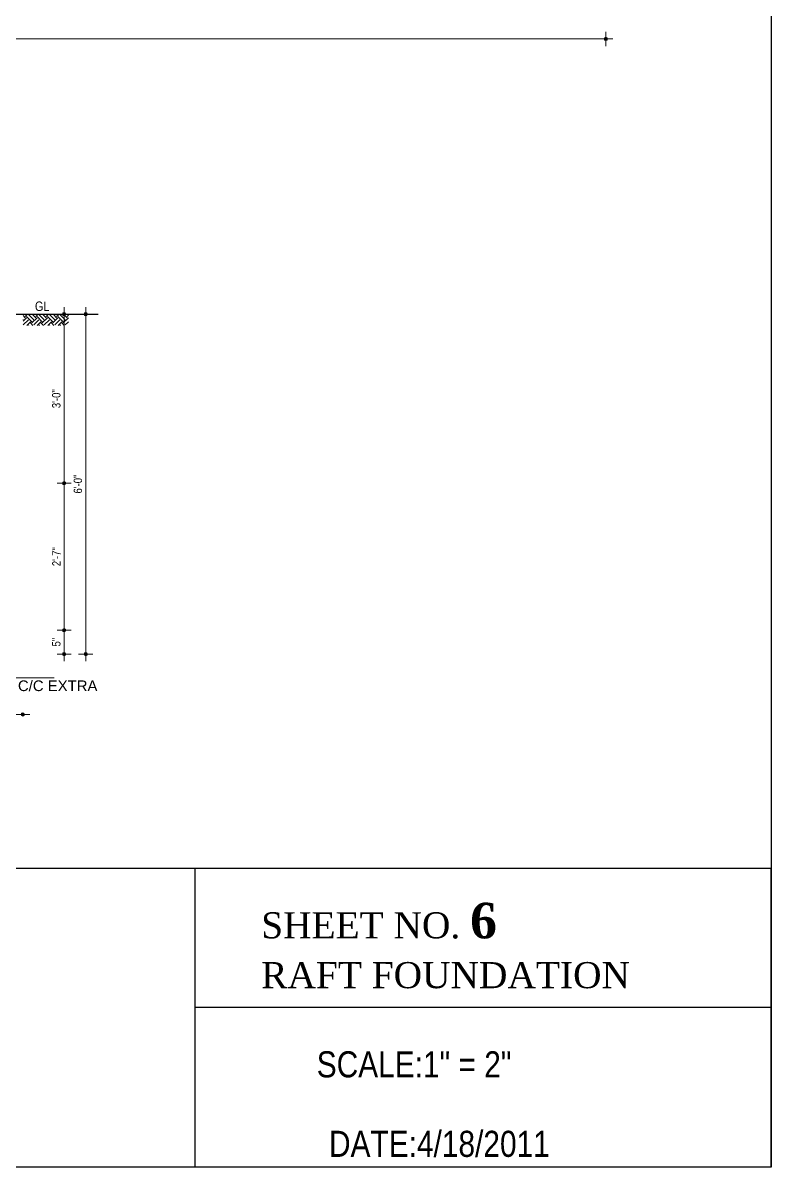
# Model space of a CAD drawing. Header units: inches. Extents: x 57837 to 133168, y 6972 to 27776.
# Drawn here: x 69886 to 70518, y 17931 to 18896 of the extents above; entities that cross this region are included whole.
import ezdxf

# ---------------------------------------------------------------- set-up
doc = ezdxf.new("R2010")
doc.units = ezdxf.units.IN
doc.header["$MEASUREMENT"] = 0
doc.layers.add('DIM', color=2, linetype='Continuous', lineweight=13)
doc.layers.add('HATCH', color=74, linetype='Continuous', lineweight=5)
doc.layers.add('elevation', color=3, linetype='Continuous')
doc.layers.add('text', color=255, linetype='Continuous')
doc.styles.add('Arial', font='arial.ttf', dxfattribs={"height": 6.5})
doc.styles.get("Standard").update_dxf_attribs({"font": 'ARIALN.TTF', "height": 7})

msp = doc.modelspace()

# ---------------------------------------------------------------- hatches: boundary and pattern name
at = {"lineweight": 13}
h = msp.add_hatch(color=256, dxfattribs=at)
edge = h.paths.add_edge_path()
edge.add_arc((70378.39, 18882.41), 1.42, 0, 360)
h = msp.add_hatch(color=256, dxfattribs=at)
edge = h.paths.add_edge_path()
edge.add_arc((69921.26, 18650.29), 1.42, 0, 360)
h = msp.add_hatch(color=256, dxfattribs=at)
edge = h.paths.add_edge_path()
edge.add_arc((69939.49, 18650.29), 1.42, 0, 360)
h = msp.add_hatch(color=256, dxfattribs=at)
edge = h.paths.add_edge_path()
edge.add_arc((69921.26, 18507.73), 1.42, 0, 360)
h = msp.add_hatch(color=256, dxfattribs=at)
edge = h.paths.add_edge_path()
edge.add_arc((69921.26, 18507.73), 1.42, 0, 360)
h = msp.add_hatch(color=256, dxfattribs=at)
edge = h.paths.add_edge_path()
edge.add_arc((69921.26, 18383.73), 1.42, 0, 360)
h = msp.add_hatch(color=256, dxfattribs=at)
edge = h.paths.add_edge_path()
edge.add_arc((69921.26, 18383.73), 1.42, 0, 360)
h = msp.add_hatch(color=256, dxfattribs=at)
edge = h.paths.add_edge_path()
edge.add_arc((69921.26, 18363.73), 1.42, 0, 360)
h = msp.add_hatch(color=256, dxfattribs=at)
edge = h.paths.add_edge_path()
edge.add_arc((69939.49, 18363.73), 1.42, 0, 360)
h = msp.add_hatch(color=256, dxfattribs=at)
edge = h.paths.add_edge_path()
edge.add_arc((69886.32, 18312.8), 1.42, 0, 360)

# ---------------------------------------------------------------- linework, layer by layer
at = {"color": 1}
for p, q in [((70517.87, 20036.78), (70517.87, 17931.09)), ((70517.87, 17931.09), (67637.87, 17931.09))]:
    msp.add_line(p, q, dxfattribs=at)
at = {"lineweight": 13}
for p, q in [((70372.39, 18882.41), (70384.39, 18882.41)), ((70378.39, 18888.41), (70378.39, 18876.41)), ((69915.26, 18650.29), (69927.26, 18650.29)), ((69921.26, 18644.29), (69921.26, 18656.29)), ((69933.49, 18650.29), (69945.49, 18650.29)), ((69939.49, 18644.29), (69939.49, 18656.29)), ((69915.26, 18507.73), (69927.26, 18507.73)), ((69927.26, 18507.73), (69915.26, 18507.73)), ((69921.26, 18501.73), (69921.26, 18513.73)), ((69921.26, 18513.73), (69921.26, 18501.73)), ((69915.26, 18383.73), (69927.26, 18383.73)), ((69927.26, 18383.73), (69915.26, 18383.73)), ((69921.26, 18377.73), (69921.26, 18389.73)), ((69921.26, 18389.73), (69921.26, 18377.73)), ((69927.26, 18363.73), (69915.26, 18363.73)), ((69921.26, 18369.73), (69921.26, 18357.73)), ((69945.49, 18363.73), (69933.49, 18363.73)), ((69939.49, 18369.73), (69939.49, 18357.73)), ((69880.32, 18312.8), (69892.32, 18312.8))]:
    msp.add_line(p, q, dxfattribs=at)
for p, q in [((70517.87, 18183.02), (67637.87, 18183.02)), ((70517.87, 18183.02), (70031.59, 18183.02)), ((70031.59, 18183.02), (70031.59, 17931.09)), ((70517.87, 17931.09), (70517.87, 18183.02)), ((70517.87, 18065.7), (70031.59, 18065.7)), ((70517.87, 17931.09), (70517.87, 18065.7))]:
    msp.add_line(p, q)
for centre in [(70378.39, 18882.41), (69921.26, 18650.29), (69939.49, 18650.29), (69921.26, 18507.73), (69921.26, 18507.73), (69921.26, 18383.73), (69921.26, 18383.73), (69921.26, 18363.73), (69939.49, 18363.73), (69886.32, 18312.8)]:
    msp.add_circle(centre, 1.42, dxfattribs=at)
at = {"layer": 'DIM'}
for p, q in [((70374.39, 18882.41), (67752.73, 18882.41)), ((69921.26, 18511.73), (69921.26, 18646.29)), ((69939.49, 18367.73), (69939.49, 18646.29)), ((69921.26, 18387.73), (69921.26, 18503.73)), ((69921.26, 18367.73), (69921.26, 18379.73))]:
    msp.add_line(p, q, dxfattribs=at)
at = {"layer": 'DIM', "lineweight": 13}
msp.add_line((69829.72, 18343.52), (69912.96, 18343.52), dxfattribs=at)
msp.add_line((69829.72, 18343.52), (69912.96, 18343.52), dxfattribs=at)
msp.add_line((69829.72, 18343.52), (69912.96, 18343.52), dxfattribs=at)
at = {"layer": 'elevation'}
msp.add_line((69786.32, 18650.29), (69950.09, 18650.29), dxfattribs=at)
at = {"layer": 'HATCH', "linetype": 'Continuous'}
for p, q in [((69888.44, 18647.29), (69886.55, 18649.18)), ((69886.55, 18644.3), (69889.54, 18647.29)), ((69886.78, 18645.64), (69886.55, 18645.86)), ((69886.78, 18641.22), (69891.2, 18645.64)), ((69888.44, 18648.4), (69889.85, 18649.81)), ((69893.96, 18643.98), (69889.54, 18648.4)), ((69889.72, 18640.85), (69892.86, 18643.98)), ((69891.57, 18640.85), (69891.2, 18641.22)), ((69895.62, 18645.64), (69891.44, 18649.81)), ((69894.88, 18640.85), (69892.86, 18642.87)), ((69893.96, 18642.87), (69898.38, 18647.29)), ((69897.27, 18647.29), (69894.76, 18649.81)), ((69895.62, 18641.22), (69900.04, 18645.64)), ((69897.27, 18648.4), (69898.69, 18649.81)), ((69902.8, 18643.98), (69898.38, 18648.4)), ((69898.56, 18640.85), (69901.69, 18643.98)), ((69900.41, 18640.85), (69900.04, 18641.22)), ((69904.46, 18645.64), (69900.28, 18649.81)), ((69903.72, 18640.85), (69901.69, 18642.87)), ((69902.8, 18642.87), (69907.22, 18647.29)), ((69906.11, 18647.29), (69903.59, 18649.81)), ((69904.46, 18641.22), (69908.88, 18645.64)), ((69906.11, 18648.4), (69907.53, 18649.81)), ((69911.64, 18643.98), (69907.22, 18648.4)), ((69907.4, 18640.85), (69910.53, 18643.98)), ((69909.25, 18640.85), (69908.88, 18641.22)), ((69913.29, 18645.64), (69909.12, 18649.81)), ((69912.56, 18640.85), (69910.53, 18642.87)), ((69911.64, 18642.87), (69916.06, 18647.29)), ((69914.95, 18647.29), (69912.43, 18649.81)), ((69913.29, 18641.22), (69917.71, 18645.64)), ((69914.95, 18648.4), (69916.37, 18649.81)), ((69920.48, 18643.98), (69916.06, 18648.4)), ((69916.24, 18640.85), (69919.37, 18643.98)), ((69918.08, 18640.85), (69917.71, 18641.22)), ((69922.13, 18645.64), (69917.96, 18649.81)), ((69921.4, 18640.85), (69919.37, 18642.87)), ((69920.48, 18642.87), (69924.81, 18647.21)), ((69923.79, 18647.29), (69921.27, 18649.81)), ((69922.13, 18641.22), (69924.81, 18643.89)), ((69923.79, 18648.4), (69924.81, 18649.42))]:
    msp.add_line(p, q, dxfattribs=at)

# ---------------------------------------------------------------- texts
at = {"char_height": 22, "attachment_point": 1}
for s, insert, width in [('{\\fTimes New Roman|b0|i0|c0|p18;SHEET NO. \\fTimes New Roman|b1|i0|c0|p18;\\H1.364x;6\\fTimes New Roman|b0|i0|c0|p18;\\H0.7335x;\\PRAFT FOUNDATION}', (70087.55, 18154.01), 452.6482), ('SCALE:1" = 2"', (70134.44, 18028.76), 189.858), ('DATE:4/18/2011', (70144.78, 17961.72), 189.858)]:
    msp.add_mtext(s, dxfattribs=dict(at, insert=insert, width=width))
at = {"layer": 'DIM'}
for s, p in [('3\'-0"', (69918.13, 18571.05)), ('6\'-0"', (69936.36, 18499.07)), ('2\'-7"', (69918.24, 18437.82)), ('5"', (69918.14, 18370.11))]:
    msp.add_text(s, height=7, rotation=90, dxfattribs=at).set_placement(p)
at = {"layer": 'text'}
msp.add_text('GL', height=8, dxfattribs=at).set_placement((69896.61, 18652.98))
at = {"layer": 'text', "color": 3, "style": 'Arial'}
msp.add_text('12Ø @ 8" C/C EXTRA', height=9, rotation=360, dxfattribs=at).set_placement((69823.83, 18332.47))

doc.saveas('drawing.dxf')
